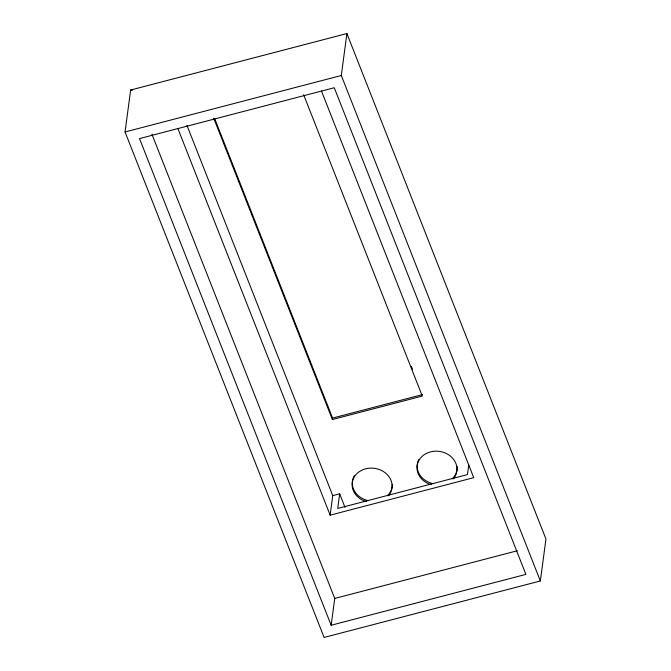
<?xml version="1.0" encoding="UTF-8"?>
<svg xmlns="http://www.w3.org/2000/svg" width="671" height="671" viewBox="0 0 671 671"><rect width="100%" height="100%" fill="white"/><g stroke="black" fill="none" stroke-linecap="round" stroke-linejoin="round"><path stroke-width="1.01" d="M125.049 131.977L130.644 90.031L346.899 33.55L545.951 539.023L540.356 580.969L324.101 637.45L125.049 131.977L341.304 75.504L346.899 33.55M303.653 94.779L422.294 396.058L332.388 419.543L332.581 418.075L214.712 118.75M321.459 90.988L473.734 477.668L330.14 515.169L332.749 495.634L186.957 125.393M332.749 495.634L339.669 493.822L337.723 508.45L467.469 474.565L468.769 464.81M331.155 625.246L139.518 138.595L334.259 87.733L525.896 574.384L331.155 625.246L334.737 598.448L151.931 134.225M332.581 418.075L422.487 394.598M334.737 598.448L517.299 550.765M130.644 90.031L132.69 90.132M341.304 75.504L540.356 580.969M411.357 366.316L412.506 369.243M213.747 118.264L332.388 419.543M339.669 493.822L345.003 507.377M177.874 128.496L330.14 515.169M366.249 501.623A20.055 17.194 7.6 0 1 353.692 477.97A20.055 17.194 7.6 0 1 381.816 470.623A20.055 17.194 7.6 0 1 388.492 495.819M431.126 484.68A20.055 17.194 7.6 0 1 418.57 461.027A20.055 17.194 7.6 0 1 446.693 453.68A20.055 17.194 7.6 0 1 453.37 478.876M392.309 484.294A20.055 17.194 7.6 0 1 387.402 495.726M368.48 500.667A20.055 17.194 7.6 0 1 354.322 475.697M457.144 466.446A20.055 17.194 7.6 0 1 452.271 478.784M433.349 483.724A20.055 17.194 7.6 0 1 418.763 459.56"/></g></svg>
